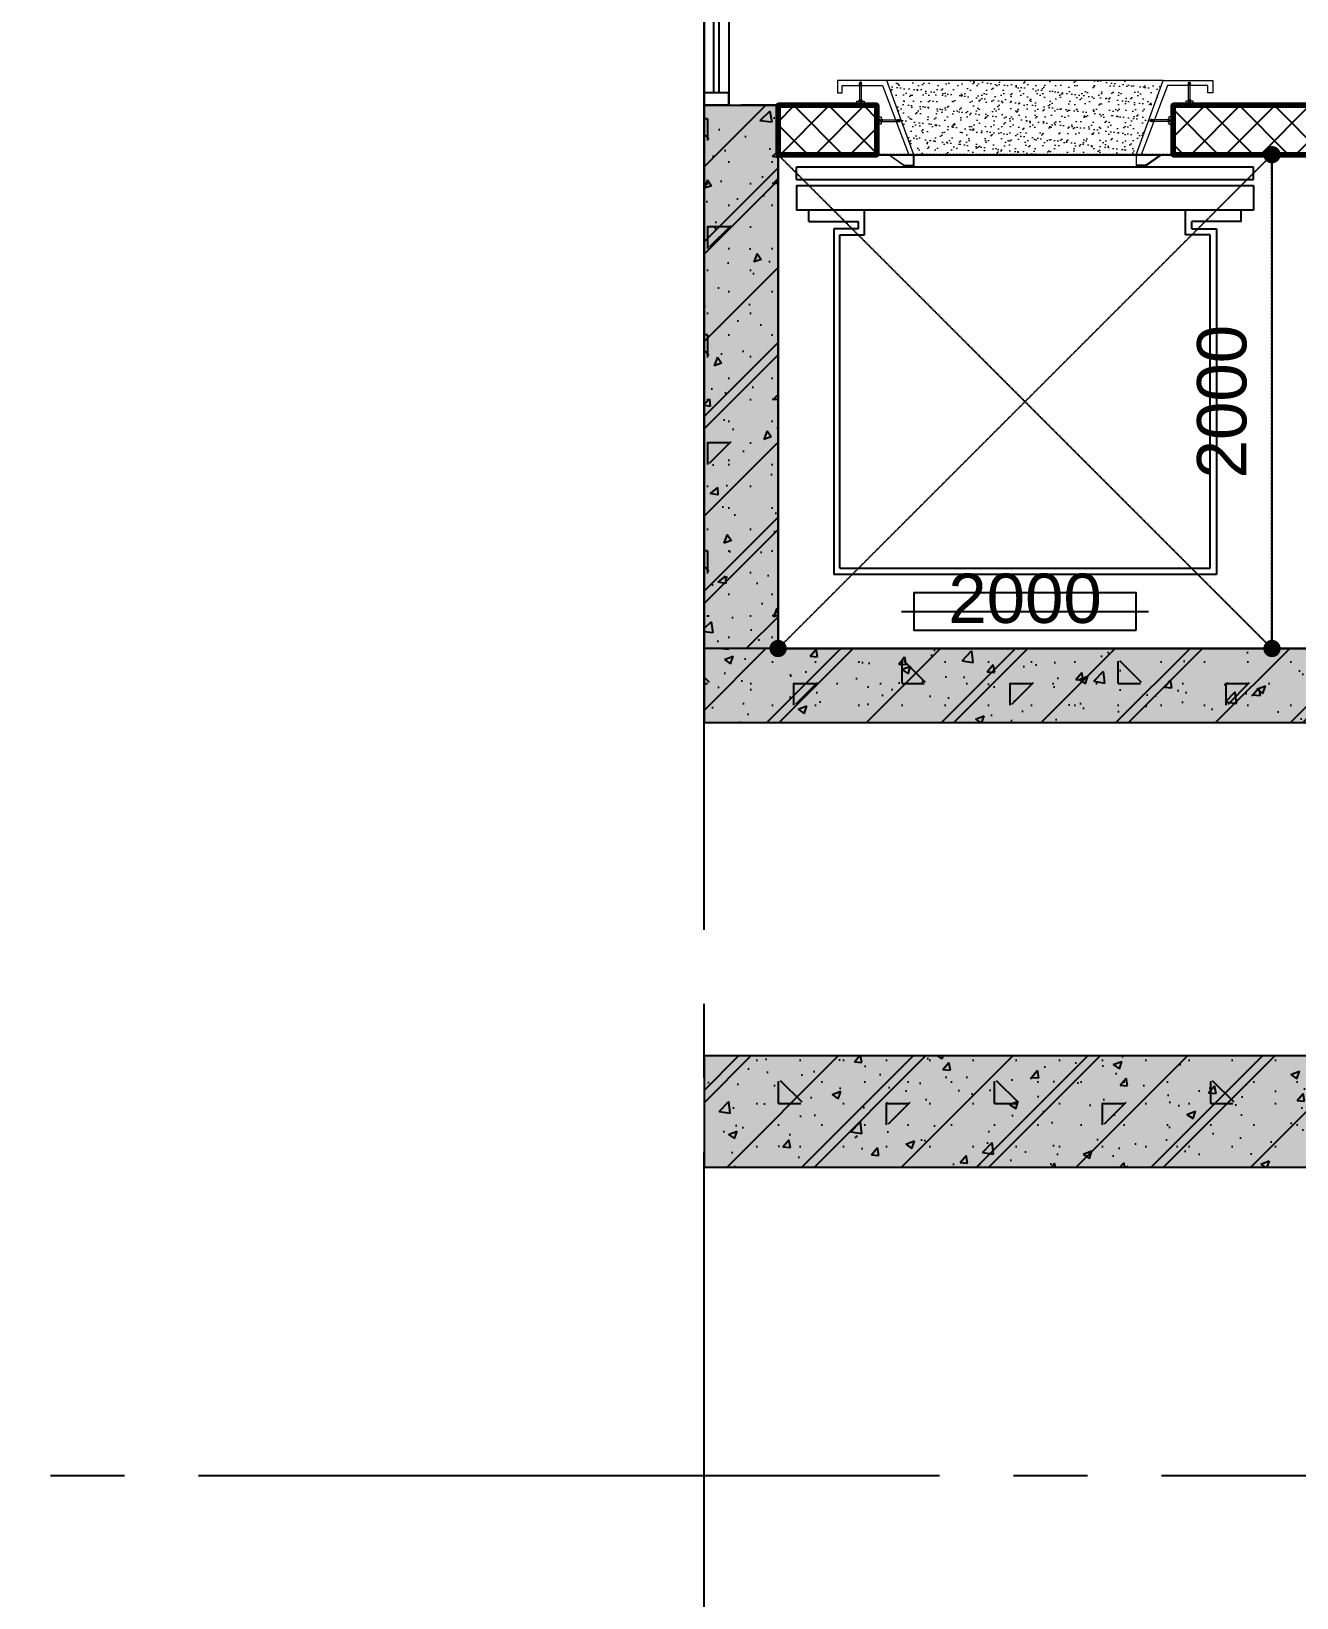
# Model space of a CAD drawing. Header units: millimetres. Extents: x 379264 to 1158416, y -283062 to 356890.
# Drawn here: x 413987 to 419111, y 225323 to 231667 of the extents above; entities that cross this region are included whole.
import ezdxf
from ezdxf.enums import TextEntityAlignment as Align

# ---------------------------------------------------------------- set-up
doc = ezdxf.new("R2010")
doc.units = ezdxf.units.MM
doc.linetypes.add('MB Ham 2$0$mb_loi thang 2-19 twa$0$Lift Car$0$Hidden10.5', pattern=[1.5, 1, -0.5])
doc.linetypes.add('MB_Luoi truc$0$Center101', pattern=[13, 10, -1, 1, -1])
for name, color, linetype in [('MB Ham 2$0$Brick Wall', 4, 'Continuous'), ('MB Ham 2$0$Door', 20, 'Continuous'), ('MB Ham 2$0$Glass', 1, 'Continuous'), ('MB Ham 2$0$Lift Car', 214, 'Continuous'), ('MB Ham 2$0$Wall Hatch', 134, 'Continuous'), ('mb_cot ham 2$0$Concrete Hatch', 218, 'Continuous'), ('mb_cot ham 2$0$Concrete Line', 6, 'Continuous'), ('mb_cot ham 2$0$Concrete Solid', 216, 'Continuous'), ('mb_cot ham 2$0$Lift Car', 214, 'Continuous'), ('MB_Luoi truc$0$Grid', 34, 'Continuous'), ('MB_Luoi truc$0$Grid Line', 251, 'MB_Luoi truc$0$Center101')]:
    doc.layers.add(name, color=color, linetype=linetype)
for name, color, linetype, lineweight in [('MB Ham 2$0$Hatch vat lieu', 250, 'Continuous', 5), ('MB Ham 2$0$Net Thay khac', 30, 'Continuous', 15), ('MB Ham 2$0$Wall Line', 4, 'Continuous', 70)]:
    doc.layers.add(name, color=color, linetype=linetype, lineweight=lineweight)
doc.styles.add('MB Ham 2$0$mb_loi thang 2-19 twa$0$Arial_C', font='arial.ttf')
doc.styles.add('MB_Luoi truc$0$Grid A-F$0$VNI-HelveCB', font='VHELVCB_0.TTF')
doc.dimstyles.new('MB Ham 2$0$mb_loi thang 2-19 twa$0$Dim 100 (A1-A2)', dxfattribs={"dimscale": 100, "dimtxt": 2, "dimasz": 0.7, "dimexe": 0, "dimexo": 1, "dimgap": 1, "dimtad": 1, "dimdec": 0, "dimzin": 12, "dimdsep": 46, "dimtxsty": 'MB Ham 2$0$mb_loi thang 2-19 twa$0$Arial_C', "dimblk": 'MB Ham 2$0$mb_loi thang 2-19 twa$0$_Dot', "dimcen": 1, "dimclrd": 256, "dimclre": 256, "dimclrt": 3, "dimadec": 0, "dimazin": 0, "dimtfac": 1, "dimtdec": 0, "dimtix": 1, "dimtmove": 2, "dimatfit": 3, "dimldrblk": 'MB Ham 2$0$mb_loi thang 2-19 twa$0$HTT Arrow 30', "dimfxl": 1, "dimtolj": 1, "dimtzin": 0, "dimarcsym": 0})

# ---------------------------------------------------------------- blocks, each defined once
blk = doc.blocks.new('MB Ham 2$0$mb_loi thang 2-19 twa$0$_Dot')
at = {"color": 0, "linetype": 'ByBlock', "lineweight": -2}
blk.add_line((-0.5, 0), (-1, 0), dxfattribs=at)
at = {"color": 0, "linetype": 'ByBlock', "const_width": 0.5}
blk.add_lwpolyline([(-0.25, 0, 1), (0.25, 0, 1)], format="xyb", close=True, dxfattribs=at)
blk = doc.blocks.new('*D1552')
at = {"layer": 'Defpoints', "lineweight": -2, "transparency": 16777216}
for p, q in [((-1000, -900), (-1000, -1000)), ((1000, -900), (1000, -1000)), ((-930, -1000), (930, -1000))]:
    blk.add_line(p, q, dxfattribs=at)
at = {"layer": 'Defpoints', "color": 0, "transparency": 16777216}
for p in [(-1000, -1000), (1000, -1000), (1000, -1000)]:
    blk.add_point(p, dxfattribs=at)
at = {"layer": 'Defpoints', "lineweight": -2, "transparency": 16777216, "xscale": 70, "yscale": 70, "zscale": 70, "rotation": 180}
blk.add_blockref('MB Ham 2$0$mb_loi thang 2-19 twa$0$_Dot', (-1000, -1000), dxfattribs=at)
at = {"layer": 'Defpoints', "lineweight": -2, "transparency": 16777216, "xscale": 70, "yscale": 70, "zscale": 70}
blk.add_blockref('MB Ham 2$0$mb_loi thang 2-19 twa$0$_Dot', (1000, -1000), dxfattribs=at)
at = {"layer": 'Defpoints', "color": 3, "transparency": 16777216, "insert": (1.237594974718147e-14, -797.8854024556617), "char_height": 200, "attachment_point": 5, "style": 'MB Ham 2$0$mb_loi thang 2-19 twa$0$Arial_C'}
blk.add_mtext('\\A1;2000', dxfattribs=at)
blk = doc.blocks.new('MB Ham 2$0$mb_loi thang 2-19 twa$0$HTT Arrow 30')
blk.add_hatch(color=256).paths.add_polyline_path([(-2.5, 0.3750000000000002), (-2.5, -0.3749999999999998), (0, 0)])
at = {"color": 0, "linetype": 'ByBlock', "lineweight": -2}
for p, q in [((0, 0), (-2.5, 0.3750000000000002)), ((-2.5, -0.3749999999999998), (-2.5, 0.3750000000000002)), ((0, 0), (-2.5, -0.3749999999999998))]:
    blk.add_line(p, q, dxfattribs=at)
blk = doc.blocks.new('*D1554')
at = {"layer": 'Defpoints', "lineweight": -2, "transparency": 16777216}
for p, q in [((899.9999999999422, 1000), (999.9999999998181, 1000)), ((999.9999999998181, 930.0000000000005), (999.9999999998186, -930.0000000000005)), ((899.9999999999422, -1000), (999.9999999998186, -1000))]:
    blk.add_line(p, q, dxfattribs=at)
at = {"layer": 'Defpoints', "color": 0, "transparency": 16777216}
for p in [(999.9999999999422, 1000), (999.9999999999422, -1000), (999.9999999998186, -1000)]:
    blk.add_point(p, dxfattribs=at)
at = {"layer": 'Defpoints', "lineweight": -2, "transparency": 16777216, "xscale": 70, "yscale": 70, "zscale": 70}
for p, rotation in [((999.9999999998181, 1000), 90), ((999.9999999998186, -1000), 270)]:
    blk.add_blockref('MB Ham 2$0$mb_loi thang 2-19 twa$0$_Dot', p, dxfattribs=dict(at, rotation=rotation))
at = {"layer": 'Defpoints', "color": 3, "transparency": 16777216, "insert": (797.8854024554798, -2.638541159062256e-13), "char_height": 200, "attachment_point": 5, "rotation": 90, "style": 'MB Ham 2$0$mb_loi thang 2-19 twa$0$Arial_C'}
blk.add_mtext('\\A1;2000', dxfattribs=at)
blk = doc.blocks.new('MB Ham 2$0$mb_loi thang 2-19 twa$0$f')
for points in [[(40153.18839619188, 26917.16840306027), (40153.18839619188, 26913.48090304933), (40182.68839619188, 26913.48090304933), (40182.68839619188, 26917.16840306027)], [(40174.22283205495, 26912.54927606651), (40174.22283205495, 26913.48090304933), (40161.48220042295, 26913.48090304933), (40161.48220042295, 26912.54927606651)], [(40174.30871200783, 26898.98677609582), (40174.30871200783, 26899.91840307866), (40161.56808037583, 26899.91840307866), (40161.56808037583, 26898.98677609582)], [(40173.07638740548, 26909.13388457875), (40173.07638740548, 26912.54927606651), (40162.62864507207, 26912.54927606651), (40162.62864507207, 26909.13388457875)], [(40173.16226735836, 26895.571384608), (40173.16226735836, 26898.98677609582), (40162.71452502495, 26898.98677609582), (40162.71452502495, 26895.571384608)]]:
    blk.add_lwpolyline(points, close=True)
for points in [[(40153.18839619188, 26913.48090304933), (40153.18839619188, 26899.91840307855), (40182.68839619188, 26899.91840307855), (40182.68839619188, 26913.48090304933)], [(40162.62864507201, 26912.54927606695), (40173.07638740569, 26912.54927606695)], [(40162.71452502489, 26898.98677609614), (40173.16226735857, 26898.98677609614)], [(40171.2143326449, 26909.13388457875), (40171.21433264391, 26904.60654892505), (40169.42678753402, 26901.72668734758), (40166.27824494046, 26901.72668734813), (40164.49069983141, 26904.60654892654), (40164.4906998324, 26909.13388457875)], [(40171.21433264475, 26908.6407286134), (40164.49069983225, 26908.64072861468), (40171.21433264451, 26907.2960020509), (40164.49069983201, 26907.29600205218), (40171.2143326442, 26905.9512754884), (40164.4906998317, 26905.95127548968), (40171.21433264391, 26904.6065489259), (40164.49069983141, 26904.60654892718)]]:
    blk.add_lwpolyline(points)
for points in [[(40162.62864507186, 26910.34500112799, 0.4220758776301268), (40163.79420432608, 26909.13388457872)], [(40162.71452502478, 26896.78250115741, 0.4220758776472617), (40163.88008427895, 26895.571384608)], [(40164.82233215937, 26909.13388457872, 0.414213562373095), (40166.03344870874, 26910.34500112804)], [(40164.90821211225, 26895.571384608, 0.414213562373095), (40166.11932866162, 26896.78250115718), (40166.11932866182, 26898.98677609623)], [(40167.24456525811, 26909.13388457872, -0.414213562373095), (40166.0334487088, 26910.34500112804), (40166.03344870894, 26912.54927606695)], [(40166.11932866157, 26896.78250115732, 0.414213562373095), (40167.33044521089, 26895.571384608)], [(40168.50602510484, 26909.13388457872, 0.414213562373095), (40169.71714165417, 26910.34500112804)], [(40168.59190505762, 26895.571384608, 0.414213562373095), (40169.80302160699, 26896.78250115732)], [(40170.90027865948, 26909.13388457872, -0.4308340453550198), (40169.71714165421, 26910.34500112819), (40169.71714165437, 26912.54927606695)], [(40170.98615861226, 26895.571384608, -0.4308340453547344), (40169.80302160709, 26896.78250115741), (40169.80302160724, 26898.98677609623)], [(40171.95638603688, 26909.13388457872, 0.430075311257641), (40173.07638740554, 26910.34500112813)], [(40172.0422659897, 26895.57138460779, 0.4300753112402258), (40173.16226735841, 26896.78250115718)], [(40171.30021259768, 26895.571384608), (40171.30021301704, 26836.10644209153, 0.03944031134689088), (40171.97257629962, 26832.45760323478), (40171.96954275685, 26826.92314448782, -1.000752242801846), (40163.90118338254, 26826.9292115701)], [(40171.96954275685, 26830.9573264538, 1.000752242801846), (40163.90118338254, 26830.95125937151)], [(40164.57657978518, 26895.571384608), (40164.57658020657, 26836.10644209301, -0.03944031134689088), (40163.90421692462, 26832.45760323783), (40163.90421692462, 26826.76660918707)]]:
    blk.add_lwpolyline(points, format="xyb")
blk.add_circle((40167.93839433051, 26828.94023547078), 2.01708984375)
blk = doc.blocks.new('MB Ham 2$0$mb_loi thang 2-19 twa$0$cua thang may-off')
at = {"layer": 'MB Ham 2$0$Hatch vat lieu'}
h = blk.add_hatch(dxfattribs=at)
h.set_pattern_fill('AR-SAND', color=256, angle=180, style=0)
h.set_pattern_definition([(217.5, (8199.354488958634, 13114.30189037642), (1.60003129598404, -48.94132373293424), [0, -38.608, 0, -43.18, 0, -41.275]), (187.5, (8199.354488958634, 13114.30189037642), (-44.95232831380027, -71.68251005683543), [0, -20.828, 0, -34.79799999999999, 0, -13.335]), (147.4999999999999, (8230.596488958632, 13114.30189037642), (-79.0992370241458, -0.1437184678545665), [0, -12.7, 0, -45.72, 0, -59.69]), (137.5, (8230.596488958632, 13114.30189037642), (-76.35564524722972, -22.29293232572162), [0, -6.35, 0, -29.972, 0, -34.29])])
h.paths.add_polyline_path([(-699.99999999998, 250), (200.0000000000091, 250), (310.0000000000146, -49.9999999999709), (-809.0909090908972, -49.9999999999709)])
at = {"linetype": 'Continuous', "ltscale": 5}
for points in [[(-1049.999999999985, 250), (-799.9999999999854, 250), (-739.3333333332994, 293), (-701.9999999999854, 293), (-701.9999999999854, 252), (-734.9999999999854, 252), (-734.9999999999854, 250), (-699.9999999999854, 250), (-699.9999999999854, 295), (-739.7726070210774, 295), (-800.4392736877053, 252), (-1049.999999999985, 252), (-1049.999999999985, 250)], [(550.0000000000146, 250), (300.0000000000146, 250), (239.3333333333285, 293), (202.0000000000146, 293), (202.0000000000146, 252), (235.0000000000146, 252), (235.0000000000146, 250), (200.0000000000146, 250), (200.0000000000146, 295), (239.7726070211065, 295), (300.4392736877344, 252), (550.0000000000146, 252), (550.0000000000146, 250)]]:
    blk.add_lwpolyline(points, dxfattribs=at)
at = {"ltscale": 0.15}
for points in [[(-699.9999999999854, 250), (-809.9999999999854, -49.9999999999709), (-1009.999999999985, -49.9999999999709), (-1009.999999999985, 0), (-989.9999999999854, 0), (-989.9999999999854, -29.9999999999709), (-826.6915270681657, -29.9999999999709), (-720.3278907045296, 250)], [(200.0000000000146, 250), (310.0000000000146, -49.9999999999709), (510.0000000000146, -49.9999999999709), (510.0000000000146, 0), (490.0000000000146, 0), (490.0000000000146, -29.9999999999709), (326.6915270681948, -29.9999999999709), (220.3278907045587, 250)]]:
    blk.add_lwpolyline(points, close=True, dxfattribs=at)
at = {"flags": 128}
for points in [[(200.0000000000146, 250), (-699.9999999999854, 250)], [(310.0000000000146, -49.9999999999709), (-809.9999999999854, -49.9999999999709)]]:
    blk.add_lwpolyline(points, dxfattribs=at)
at = {"layer": 'MB Ham 2$0$Hatch vat lieu', "extrusion": (0, 0, -1), "xscale": -1, "zscale": -1, "rotation": 270}
blk.add_blockref('MB Ham 2$0$mb_loi thang 2-19 twa$0$f', (-26067.16840306027, -40056.06036716959), dxfattribs=at)
at = {"layer": 'MB Ham 2$0$Hatch vat lieu', "extrusion": (0, 0, -1), "zscale": -1, "rotation": 90}
blk.add_blockref('MB Ham 2$0$mb_loi thang 2-19 twa$0$f', (26567.16840306026, -40056.06036716957), dxfattribs=at)
at = {"layer": 'MB Ham 2$0$Hatch vat lieu', "extrusion": (0, 0, -1), "xscale": -1, "zscale": -1}
blk.add_blockref('MB Ham 2$0$mb_loi thang 2-19 twa$0$f', (41083.79875156956, -26867.16840306026), dxfattribs=at)
at = {"layer": 'MB Ham 2$0$Hatch vat lieu', "extrusion": (0, 0, -1), "zscale": -1}
blk.add_blockref('MB Ham 2$0$mb_loi thang 2-19 twa$0$f', (-40583.79875156959, -26867.16840306025), dxfattribs=at)
blk = doc.blocks.new('*U1582')
at = {"layer": 'MB Ham 2$0$Wall Hatch'}
h = blk.add_hatch(dxfattribs=at)
h.set_pattern_fill('LINE10', color=256, scale=100, angle=45, style=0, pattern_type=2)
h.set_pattern_definition([(45, (-1850, -850.0000000000005), (-70.71067811865474, 70.71067811865476), [])])
h.paths.add_polyline_path([(4.440892098500626e-15, 1000), (0, 0), (200, -1.358912982141192e-13), (200, 1000)])
at = {"layer": 'MB Ham 2$0$Wall Line'}
blk.add_lwpolyline([(4.440892098500626e-15, 1000), (0, 0), (200, -1.358912982141192e-13), (200, 1000)], close=True, dxfattribs=at)
blk = doc.blocks.new('*U1583')
at = {"layer": 'MB Ham 2$0$Wall Hatch'}
h = blk.add_hatch(dxfattribs=at)
h.set_pattern_fill('LINE10', color=256, scale=100, angle=45, style=0, pattern_type=2)
h.set_pattern_definition([(45, (-1850, -1450), (-70.71067811865474, 70.71067811865476), [])])
h.paths.add_polyline_path([(4.440892098500626e-15, 400), (0, 0), (200, -1.358912982141192e-13), (200, 400)])
at = {"layer": 'MB Ham 2$0$Wall Line'}
blk.add_lwpolyline([(4.440892098500626e-15, 400), (0, 0), (200, -1.358912982141192e-13), (200, 400)], close=True, dxfattribs=at)
blk = doc.blocks.new('*U1597')
at = {"layer": 'MB_Luoi truc$0$Grid Line'}
blk.add_line((0, 0), (0, 631), dxfattribs=at)
at = {"layer": 'MB_Luoi truc$0$Grid', "lineweight": -2, "style": 'MB_Luoi truc$0$Grid A-F$0$VNI-HelveCB'}
for tag, p in [('GRIDSUB', (0, 640)), ('GRID', (0, -9))]:
    blk.add_attdef(tag, text='', height=5, dxfattribs=at).set_placement(p, align=Align.MIDDLE)
blk = doc.blocks.new('*U1596')
at = {"layer": 'MB_Luoi truc$0$Grid Line'}
blk.add_line((0, 0), (0, 438), dxfattribs=at)
at = {"layer": 'MB_Luoi truc$0$Grid', "lineweight": -2, "style": 'MB_Luoi truc$0$Grid A-F$0$VNI-HelveCB'}
for tag, p in [('GRIDSUB', (0, 447)), ('GRID', (0, -9))]:
    blk.add_attdef(tag, text='', height=5, dxfattribs=at).set_placement(p, align=Align.MIDDLE)
blk = doc.blocks.new('*U1654')
at = {"layer": 'mb_cot ham 2$0$Concrete Hatch'}
h = blk.add_hatch(dxfattribs=at)
h.set_pattern_fill('CONCRETE', color=256, scale=50, style=0, pattern_type=2)
h.set_pattern_definition([(45, (4250, -49.99999999999986), (-176.7766952966369, 176.7766952966369), []), (45, (4250, 1.4210854715202e-13), (-353.5533905932737, 353.5533905932738), []), (49.99999999999999, (4250, -49.99999999999986), (358.6300913003767, -31.37606749129755), [37.5, -412.5]), (355, (4250, -49.99999999999986), (-69.3756668065, 376.0960668500059), [30, -330]), (100.4514, (4279.88584, -52.61466999999985), (289.2546908570108, 344.7197710304768), [31.870095, -350.571056]), (46.18420000000001, (4250, 50.00000000000014), (533.6205243128222, -82.75950716450905), [56.25, -618.75]), (96.6356, (4294.4683725, 43.10334650000013), (467.3313527743517, 487.0589354502209), [47.805144, -525.8565]), (351.1842, (4250, 50.00000000000014), (467.3309725668136, 487.0593004626623), [45, -495]), (21, (4300, 25.00000000000014), (298.4535260592309, -201.3094453326694), [37.5, -412.5]), (326.0000000000001, (4300, 25.00000000000014), (121.6576659607909, 362.5750225234265), [30, -330]), (71.4514, (4324.8711165, 8.224197000000146), (420.111314290745, 161.2652483549762), [31.870095, -350.571056]), (37.50000000000001, (4250, -49.99999999999986), (6.079927658645334, 166.4469269156558), [0, -326, 0, -335, 0, -331.25]), (7.499999999999999, (4250, -49.99999999999986), (131.5347687210743, 197.2058559411801), [0, -191, 0, -318.5, 0, -126.25]), (327.5, (4138.5, -49.99999999999986), (266.9112180862045, -11.2774358671899), [0, -125, 0, -390, 0, -517.5]), (317.5, (4088.5, -49.99999999999986), (291.5930846711931, 50.05249116615882), [0, -162.5, 0, -259, 0, -367.5]), (0, (4425, 125.0000000000001), (0, 875), [87.5, -787.5]), (0, (4687.5, 300.0000000000001), (0, 875), [87.5, -787.5]), (0, (4512.5, 650.0000000000001), (0, 875), [87.5, -350, 87.5, -350]), (90, (4425, 125.0000000000001), (-875, 5.35782974626967e-14), [87.5, -787.5]), (90, (4512.5, 650.0000000000001), (-875, 5.35782974626967e-14), [87.5, -787.5]), (90, (4775, 300.0000000000001), (-875, 5.35782974626967e-14), [87.5, -787.5]), (90, (4950, 562.5000000000001), (-875, 5.35782974626967e-14), [87.5, -787.5]), (135, (4512.5, 125.0000000000001), (-875.016357447105, 8.881784197001252e-14), [123.76, -1113.7]), (135, (4600, 650.0000000000001), (-875.016357447105, 8.881784197001252e-14), [123.76, -1113.7]), (45, (4687.5, 300.0000000000001), (8.881784197001252e-14, 875.016357447105), [123.76, -247.485, 123.76, -742.455]), (0, (4075, -49.99999999999986), (87.5, 87.5), [-175, 0])])
h.paths.add_polyline_path([(-50, 150), (-50, -149.9999999999999), (4350, -150), (4350, 150)])
at = {"layer": 'mb_cot ham 2$0$Concrete Solid'}
blk.add_hatch(color=256, dxfattribs=at).paths.add_polyline_path([(-50, 150), (-50, -149.9999999999999), (4350, -150), (4350, 150)])
at = {"layer": 'mb_cot ham 2$0$Concrete Line'}
blk.add_lwpolyline([(-50, 150), (-50, -149.9999999999999), (4350, -150), (4350, 150)], close=True, dxfattribs=at)
blk = doc.blocks.new('*U1656')
at = {"layer": 'mb_cot ham 2$0$Concrete Hatch'}
h = blk.add_hatch(dxfattribs=at)
h.set_pattern_fill('CONCRETE', color=256, scale=50, style=0, pattern_type=2)
h.set_pattern_definition([(45, (2050, -49.99999999999986), (-176.7766952966369, 176.7766952966369), []), (45, (2050, 1.4210854715202e-13), (-353.5533905932737, 353.5533905932738), []), (49.99999999999999, (2050, -49.99999999999986), (358.6300913003767, -31.37606749129755), [37.5, -412.5]), (355, (2050, -49.99999999999986), (-69.3756668065, 376.0960668500059), [30, -330]), (100.4514, (2079.88584, -52.61466999999985), (289.2546908570108, 344.7197710304768), [31.870095, -350.571056]), (46.18420000000001, (2050, 50.00000000000014), (533.6205243128222, -82.75950716450905), [56.25, -618.75]), (96.6356, (2094.4683725, 43.10334650000013), (467.3313527743517, 487.0589354502209), [47.805144, -525.8565]), (351.1842, (2050, 50.00000000000014), (467.3309725668136, 487.0593004626623), [45, -495]), (21, (2100, 25.00000000000014), (298.4535260592309, -201.3094453326694), [37.5, -412.5]), (326.0000000000001, (2100, 25.00000000000014), (121.6576659607909, 362.5750225234265), [30, -330]), (71.4514, (2124.8711165, 8.224197000000146), (420.111314290745, 161.2652483549762), [31.870095, -350.571056]), (37.50000000000001, (2050, -49.99999999999986), (6.079927658645334, 166.4469269156558), [0, -326, 0, -335, 0, -331.25]), (7.499999999999999, (2050, -49.99999999999986), (131.5347687210743, 197.2058559411801), [0, -191, 0, -318.5, 0, -126.25]), (327.5, (1938.5, -49.99999999999986), (266.9112180862045, -11.2774358671899), [0, -125, 0, -390, 0, -517.5]), (317.5, (1888.5, -49.99999999999986), (291.5930846711931, 50.05249116615882), [0, -162.5, 0, -259, 0, -367.5]), (0, (2225, 125.0000000000001), (0, 875), [87.5, -787.5]), (0, (2487.5, 300.0000000000001), (0, 875), [87.5, -787.5]), (0, (2312.5, 650.0000000000001), (0, 875), [87.5, -350, 87.5, -350]), (90, (2225, 125.0000000000001), (-875, 5.35782974626967e-14), [87.5, -787.5]), (90, (2312.5, 650.0000000000001), (-875, 5.35782974626967e-14), [87.5, -787.5]), (90, (2575, 300.0000000000001), (-875, 5.35782974626967e-14), [87.5, -787.5]), (90, (2750, 562.5000000000001), (-875, 5.35782974626967e-14), [87.5, -787.5]), (135, (2312.5, 125.0000000000001), (-875.016357447105, 8.881784197001252e-14), [123.76, -1113.7]), (135, (2400, 650.0000000000001), (-875.016357447105, 8.881784197001252e-14), [123.76, -1113.7]), (45, (2487.5, 300.0000000000001), (8.881784197001252e-14, 875.016357447105), [123.76, -247.485, 123.76, -742.455]), (0, (1875, -49.99999999999986), (87.5, 87.5), [-175, 0])])
h.paths.add_polyline_path([(-50, 150), (-50, -149.9999999999999), (2150, -150), (2150, 150)])
at = {"layer": 'mb_cot ham 2$0$Concrete Solid'}
blk.add_hatch(color=256, dxfattribs=at).paths.add_polyline_path([(-50, 150), (-50, -149.9999999999999), (2150, -150), (2150, 150)])
at = {"layer": 'mb_cot ham 2$0$Concrete Line'}
blk.add_lwpolyline([(-50, 150), (-50, -149.9999999999999), (2150, -150), (2150, 150)], close=True, dxfattribs=at)
blk = doc.blocks.new('*U1659')
at = {"layer": 'mb_cot ham 2$0$Concrete Hatch'}
h = blk.add_hatch(dxfattribs=at)
h.set_pattern_fill('CONCRETE', color=256, scale=50, style=0, pattern_type=2)
h.set_pattern_definition([(45, (1999.999999999913, 1.4210854715202e-13), (-176.7766952966369, 176.7766952966369), []), (45, (1999.999999999913, 50.00000000000014), (-353.5533905932737, 353.5533905932738), []), (49.99999999999999, (1999.999999999913, 1.4210854715202e-13), (358.6300913003767, -31.37606749129755), [37.5, -412.5]), (355, (1999.999999999913, 1.4210854715202e-13), (-69.3756668065, 376.0960668500059), [30, -330]), (100.4514, (2029.885839999913, -2.614669999999848), (289.2546908570108, 344.7197710304768), [31.870095, -350.571056]), (46.18420000000001, (1999.999999999913, 100.0000000000001), (533.6205243128222, -82.75950716450905), [56.25, -618.75]), (96.6356, (2044.468372499913, 93.10334650000013), (467.3313527743517, 487.0589354502209), [47.805144, -525.8565]), (351.1842, (1999.999999999913, 100.0000000000001), (467.3309725668136, 487.0593004626623), [45, -495]), (21, (2049.999999999913, 75.00000000000014), (298.4535260592309, -201.3094453326694), [37.5, -412.5]), (326.0000000000001, (2049.999999999913, 75.00000000000014), (121.6576659607909, 362.5750225234265), [30, -330]), (71.4514, (2074.871116499913, 58.22419700000015), (420.111314290745, 161.2652483549762), [31.870095, -350.571056]), (37.50000000000001, (1999.999999999913, 1.4210854715202e-13), (6.079927658645334, 166.4469269156558), [0, -326, 0, -335, 0, -331.25]), (7.499999999999999, (1999.999999999913, 1.4210854715202e-13), (131.5347687210743, 197.2058559411801), [0, -191, 0, -318.5, 0, -126.25]), (327.5, (1888.499999999913, 1.4210854715202e-13), (266.9112180862045, -11.2774358671899), [0, -125, 0, -390, 0, -517.5]), (317.5, (1838.499999999913, 1.4210854715202e-13), (291.5930846711931, 50.05249116615882), [0, -162.5, 0, -259, 0, -367.5]), (0, (2174.999999999913, 175.0000000000001), (0, 875), [87.5, -787.5]), (0, (2437.499999999913, 350.0000000000001), (0, 875), [87.5, -787.5]), (0, (2262.499999999913, 700.0000000000001), (0, 875), [87.5, -350, 87.5, -350]), (90, (2174.999999999913, 175.0000000000001), (-875, 5.35782974626967e-14), [87.5, -787.5]), (90, (2262.499999999913, 700.0000000000001), (-875, 5.35782974626967e-14), [87.5, -787.5]), (90, (2524.999999999913, 350.0000000000001), (-875, 5.35782974626967e-14), [87.5, -787.5]), (90, (2699.999999999913, 612.5000000000001), (-875, 5.35782974626967e-14), [87.5, -787.5]), (135, (2262.499999999913, 175.0000000000001), (-875.016357447105, 8.881784197001252e-14), [123.76, -1113.7]), (135, (2349.999999999913, 700.0000000000001), (-875.016357447105, 8.881784197001252e-14), [123.76, -1113.7]), (45, (2437.499999999913, 350.0000000000001), (8.881784197001252e-14, 875.016357447105), [123.76, -247.485, 123.76, -742.455]), (0, (1824.999999999913, 1.4210854715202e-13), (87.5, 87.5), [-175, 0])])
h.paths.add_polyline_path([(-250.0000000000871, 250), (-250.0000000000871, -199.9999999999999), (2300, -200), (2300, 250)])
at = {"layer": 'mb_cot ham 2$0$Concrete Solid'}
blk.add_hatch(color=256, dxfattribs=at).paths.add_polyline_path([(-250.0000000000871, 250), (-250.0000000000871, -199.9999999999999), (2300, -200), (2300, 250)])
at = {"layer": 'mb_cot ham 2$0$Concrete Line'}
blk.add_lwpolyline([(-250.0000000000871, 250), (-250.0000000000871, -199.9999999999999), (2300, -200), (2300, 250)], close=True, dxfattribs=at)
blk = doc.blocks.new('MB Ham 2$0$mb_loi thang 2-19 twa$0$A$C8bd07aa3')
at = {"linetype": 'MB Ham 2$0$mb_loi thang 2-19 twa$0$Lift Car$0$Hidden10.5'}
for p, q in [((1000, -1000), (-1000, 1000)), ((1000, 1000), (-1000, -1000))]:
    blk.add_line(p, q, dxfattribs=at)
at = {"color": 0}
for p, q in [((925.0000000000291, 950), (-925, 950)), ((-925, 900), (-925, 950)), ((-925.0000000000291, 900), (925.0000000000291, 900)), ((925.0000000000291, 900), (925.0000000000291, 950)), ((-925.0000000000291, 875), (925.0000000000291, 875)), ((-925, 875), (-925, 775)), ((925.0000000000291, 875), (925.0000000000291, 775)), ((925.0000000000291, 775), (-925, 775)), ((-875, 729.9999999999709), (-875, 775)), ((-650, 674.9999999999709), (-650, 775)), ((650, 675), (650, 775)), ((875.0000000000291, 729.9999999999709), (875.0000000000291, 775)), ((-675, 699.9999999999709), (-775, 699.9999999999709)), ((-775, 699.9999999999709), (-775, -700)), ((-675, 699.9999999999709), (-675, 729.9999999999709)), ((675, 700), (675, 729.9999999999709)), ((675, 700), (775, 700)), ((775, 700), (775, -700)), ((-750, -675), (-750, 674.9999999999709)), ((-750, 674.9999999999709), (-650, 674.9999999999709)), ((750, 675), (650, 675)), ((750, -675), (750, 675)), ((-750, -675), (750, -675)), ((775, -700), (-775, -700.0000000000291)), ((-500, -850), (500, -850.0000000000291))]:
    blk.add_line(p, q, dxfattribs=at)
at = {"color": 0, "ltscale": 1.5}
for p, q in [((-875, 729.9999999999709), (-675, 729.9999999999709)), ((875.0000000000291, 729.9999999999709), (675, 729.9999999999709))]:
    blk.add_line(p, q, dxfattribs=at)
at = {"linetype": 'MB Ham 2$0$mb_loi thang 2-19 twa$0$Lift Car$0$Hidden10.5'}
blk.add_lwpolyline([(-1000, -1000), (1000, -1000), (1000, 1000), (-1000, 1000)], close=True, dxfattribs=at)
at = {"color": 0}
blk.add_lwpolyline([(450, -925), (450, -775), (-450, -775), (-450, -925)], close=True, dxfattribs=at)
at = {"layer": 'MB Ham 2$0$Net Thay khac', "xscale": -1, "rotation": 180}
blk.add_blockref('MB Ham 2$0$mb_loi thang 2-19 twa$0$cua thang may-off', (249.9999999999891, 1250.000000000029), dxfattribs=at)
at = {"layer": 'Defpoints'}
dim = blk.add_linear_dim(base=(999.9999999998186, -1000), p1=(999.9999999999418, 1000), p2=(999.9999999999418, -1000), angle=90, dimstyle='MB Ham 2$0$mb_loi thang 2-19 twa$0$Dim 100 (A1-A2)', dxfattribs=at)
dim.commit()
dim.dimension.update_dxf_attribs({"geometry": '*D1554', "text_midpoint": (797.8854024554798, -2.638541159062256e-13)})
dim = blk.add_linear_dim(base=(1000, -1000), p1=(-1000, -1000), p2=(1000, -1000), dimstyle='MB Ham 2$0$mb_loi thang 2-19 twa$0$Dim 100 (A1-A2)', dxfattribs=at)
dim.commit()
dim.dimension.update_dxf_attribs({"geometry": '*D1552', "text_midpoint": (1.237594974718147e-14, -797.8854024556617)})
blk = doc.blocks.new('MB Ham 2$0$A$C99571a1a')
at = {"layer": 'MB Ham 2$0$Door', "color": 1}
blk.add_line((12248.45431076351, 138549.999985804), (12248.45430365295, 136149.999985804), dxfattribs=at)
at = {"layer": 'MB Ham 2$0$Glass'}
for points in [[(12348.45430365295, 136149.9999943349), (12248.45430365295, 136149.9999943349), (12248.45430365295, 136649.9999940878), (12348.45430365295, 136649.9999940878)], [(12288.45430365295, 136599.9999940878), (12308.45430365295, 136599.9999940878), (12308.45430365295, 136199.9999943349), (12288.45430365295, 136199.9999943349)], [(12348.45460328806, 136199.9999947093), (12248.45460328806, 136199.9999947093), (12248.45460328806, 136149.9999947093), (12348.45460328806, 136149.9999947093)]]:
    blk.add_lwpolyline(points, close=True, dxfattribs=at)
at = {"layer": 'MB Ham 2$0$Lift Car'}
for p, q in [((12248.4543107636, 136149.9999947094), (12398.4543107636, 136149.9999947094)), ((12248.4543107636, 136149.9999947094), (12248.4543107636, 133649.9999947094)), ((12548.4543107636, 136149.9999947094), (12398.4543107636, 136149.9999947094)), ((12548.4543107636, 136149.9999947094), (12548.4543107636, 133949.9999947094)), ((19548.4543107636, 133349.9999947094), (19548.4543107636, 136149.9999947094)), ((19548.4543107636, 136149.9999947094), (19698.4543107636, 136149.9999947094)), ((19848.4543107636, 136149.9999947094), (19698.4543107636, 136149.9999947094)), ((19848.4543107636, 133049.9999947094), (19848.4543107636, 136149.9999947094)), ((12548.4543107636, 133949.9999947094), (16948.4543107636, 133949.9999947094)), ((16948.4543107636, 133949.9999947094), (16948.4543107636, 133349.9999947094)), ((12248.4543107636, 133649.9999947094), (16648.4543107636, 133649.9999947094)), ((16648.4543107636, 133649.9999947094), (16648.4543107636, 133049.9999947094)), ((16948.4543107636, 133349.9999947094), (19548.4543107636, 133349.9999947094)), ((16648.4543107636, 133049.9999947094), (19848.4543107636, 133049.9999947094))]:
    blk.add_line(p, q, dxfattribs=at)
blk.add_lwpolyline([(12548.4543107636, 135949.9999947094), (14548.4543107636, 135949.9999947094), (14548.4543107636, 133949.9999947094), (12548.4543107636, 133949.9999947094)], close=True, dxfattribs=at)
blk.add_lwpolyline([(12548.4543107636, 135949.9999947094), (14548.4543107636, 135949.9999947094), (14548.4543107636, 133949.9999947094), (12548.4543107636, 133949.9999947094)], close=True, dxfattribs=at)
blk.add_blockref('MB Ham 2$0$mb_loi thang 2-19 twa$0$A$C8bd07aa3', (13548.4543107636, 134949.9999947094), dxfattribs=at)
at = {"layer": 'MB Ham 2$0$Wall Line', "xscale": -1.000000000000003, "rotation": 90}
for name, p in [('*U1583', (12948.4543107636, 136149.9999947094)), ('*U1582', (15148.4543107636, 136149.9999947094))]:
    blk.add_blockref(name, p, dxfattribs=at)
at = {"layer": 'MB Ham 2$0$Wall Line', "rotation": 90}
for name, p in [('*U1583', (12948.4543107636, 135949.9999947094)), ('*U1582', (15148.4543107636, 135949.9999947094))]:
    blk.add_blockref(name, p, dxfattribs=at)

msp = doc.modelspace()

# ---------------------------------------------------------------- linework, layer by layer
at = {"layer": 'mb_cot ham 2$0$Lift Car'}
for p, q in [((416711.1059450692, 231367.4330568229), (416861.1059450692, 231367.4330568229)), ((416711.1059450692, 231367.4330568229), (416711.1059450692, 228867.4330568229)), ((417011.1059450692, 231367.4330568229), (416861.1059450692, 231367.4330568229)), ((417011.1059450692, 231367.4330568229), (417011.1059450692, 229167.4330568229)), ((417011.1059450692, 229167.4330568229), (421411.1059450692, 229167.4330568229)), ((416711.1059450692, 228867.4330568229), (421111.1059450692, 228867.4330568229))]:
    msp.add_line(p, q, dxfattribs=at)

# ---------------------------------------------------------------- block references
at = {"layer": 'MB Ham 2$0$Brick Wall', "color": 2}
msp.add_blockref('MB Ham 2$0$A$C99571a1a', (404462.6516343057, 95217.4330710189), dxfattribs=at)
at = {"layer": 'mb_cot ham 2$0$Concrete Line', "xscale": -1, "rotation": 90}
msp.add_blockref('*U1656', (416861.1059450692, 231317.4330568229), dxfattribs=at)
at = {"layer": 'mb_cot ham 2$0$Concrete Line'}
for name, p in [('*U1654', (416761.1059382515, 229017.433060191)), ('*U1659', (416961.1062444114, 227267.4330543898))]:
    msp.add_blockref(name, p, dxfattribs=at)
at = {"layer": 'MB_Luoi truc$0$Grid', "xscale": 300, "yscale": 300, "zscale": 300}
msp.add_blockref('*U1597', (416711.1062444114, 75928.27121751511), dxfattribs=at)
at = {"layer": 'MB_Luoi truc$0$Grid', "xscale": 300.0000000000008, "yscale": 300.0000000000008, "zscale": 300.0000000000008, "rotation": 90}
msp.add_blockref('*U1596', (515164.0253128951, 225817.4330657282), dxfattribs=at)

doc.saveas('drawing.dxf')
